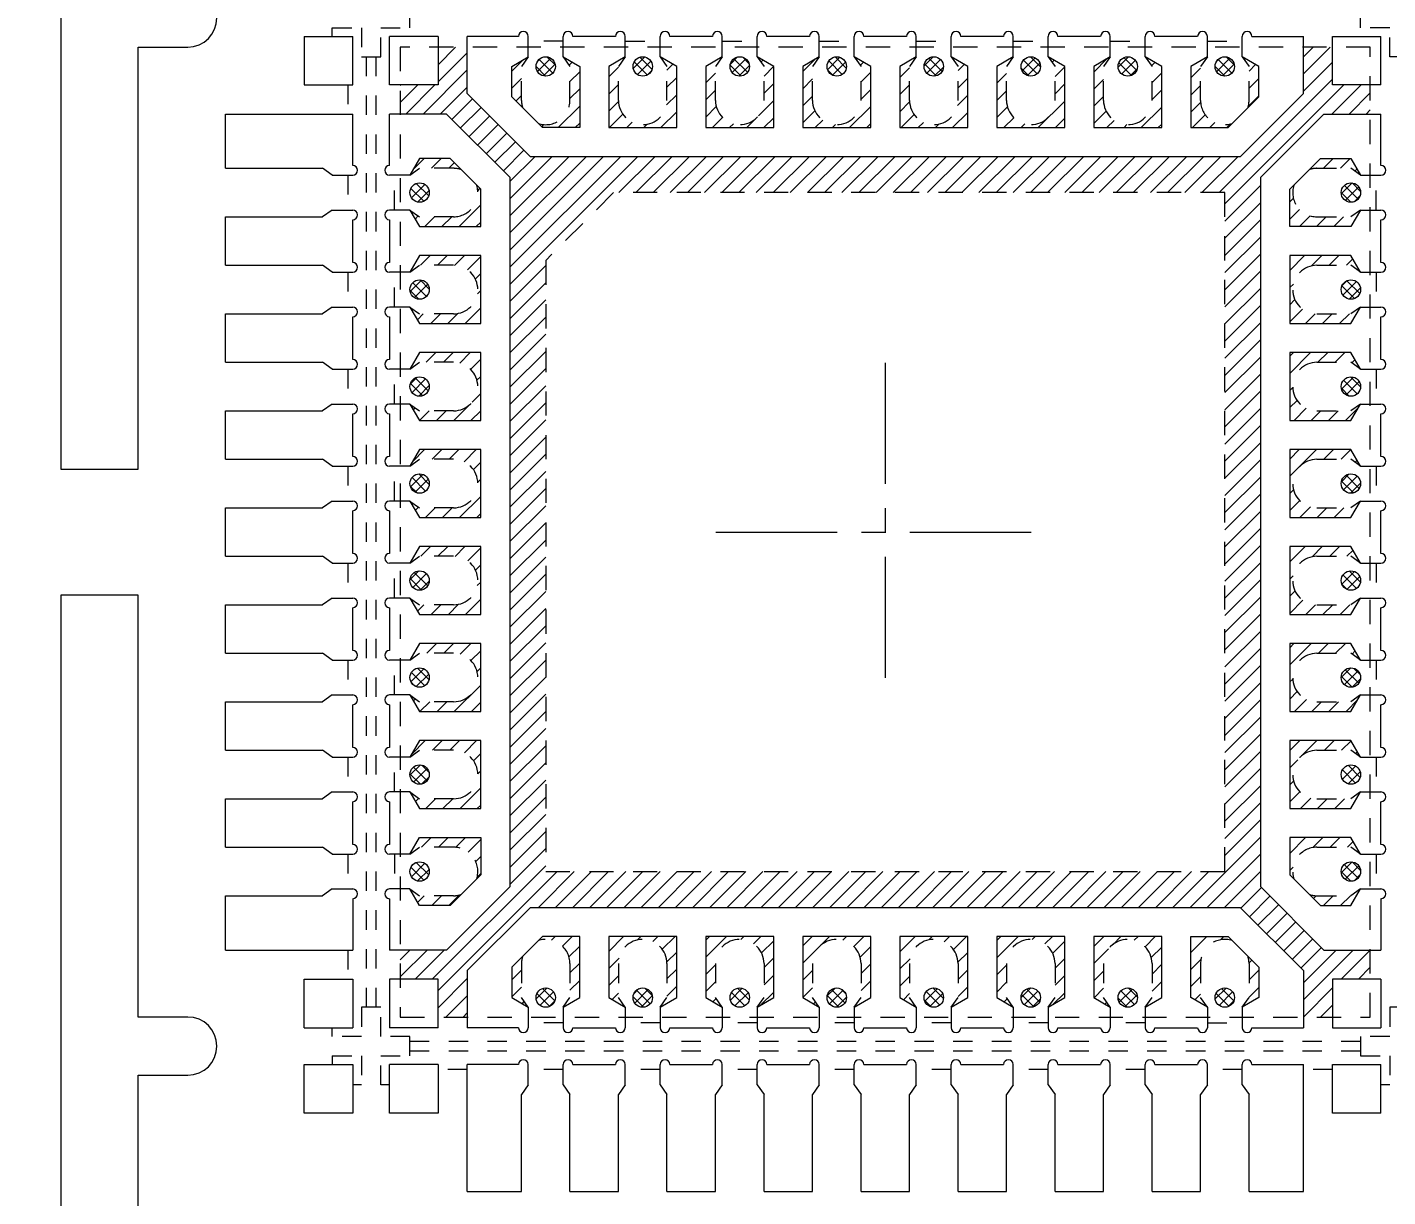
# Model space of a CAD drawing. Extents: x -197 to -81, y -157 to -2.
# Drawn here: x -167.49 to -160.48, y -85.15 to -79.12 of the extents above; entities that cross this region are included whole.
import ezdxf

# ---------------------------------------------------------------- set-up
doc = ezdxf.new("R2010")
doc.units = 0
doc.header["$LTSCALE"] = 5
doc.header["$MEASUREMENT"] = 0
doc.header["$PDMODE"] = 3
for name, pattern in [('0', [0]), ('CENTER', [2, 1.25, -0.25, 0.25, -0.25]), ('HIDDEN', [0.375, 0.25, -0.125])]:
    doc.linetypes.add(name, pattern=pattern)
doc.layers.get('Defpoints').update_dxf_attribs({"linetype": 'CONTINUOUS'})
for name, color, linetype in [('1', 7, 'CONTINUOUS'), ('1D', 4, 'CONTINUOUS'), ('PKG', 2, 'CONTINUOUS'), ('标注', 4, '0')]:
    doc.layers.add(name, color=color, linetype=linetype)
doc.layers.add('center', color=1, linetype='CONTINUOUS', lineweight=18)
doc.layers.add('ETCH', color=4, linetype='CONTINUOUS', lineweight=15)
doc.styles.add('SIMPLEX', font='SIMPLEX')
doc.styles.add('宋体', font='SimSun.ttf')
doc.dimstyles.get("Standard").update_dxf_attribs({"dimscale": 0.12, "dimtxt": 1, "dimasz": 1, "dimexe": 0.3, "dimexo": 0.3, "dimgap": 0.3, "dimtad": 0, "dimdec": 3, "dimzin": 0, "dimdsep": 46, "dimtxsty": 'SIMPLEX', "dimcen": 0.5, "dimclrd": 256, "dimclre": 256, "dimclrt": 256, "dimadec": 0, "dimazin": 0, "dimtfac": 1, "dimtdec": 3, "dimtofl": 0, "dimtmove": 0, "dimatfit": 0, "dimfxl": 1, "dimtolj": 1, "dimtzin": 0, "dimlwd": -1, "dimlwe": -1, "dimarcsym": 0})

# ---------------------------------------------------------------- blocks, each defined once
blk = doc.blocks.new('*D0')
at = {"layer": 'Defpoints', "color": 0, "transparency": 16777216}
for p in [(-6756.0689, -1068.0755), (-6790.8189, -1140.5635), (-6789.361, -1150.0768)]:
    blk.add_point(p, dxfattribs=at)
at = {"layer": '标注', "linetype": 'Continuous', "lineweight": 5, "transparency": 16777216}
for p, q in [((-6790.8189, -1140.5995), (-6790.8189, -1149.5968)), ((-6790.8189, -1149.5968), (-6789.361, -1149.8368)), ((-6789.361, -1149.8368), (-6789.361, -1150.0768))]:
    blk.add_line(p, q, dxfattribs=at)
at = {"layer": '标注', "lineweight": 5, "transparency": 16777216, "insert": (-6789.361, -1152.0972), "char_height": 0.96, "attachment_point": 5, "rotation": 90, "style": '宋体'}
blk.add_mtext('\\A1;34.750', dxfattribs=at)
blk = doc.blocks.new('*U5')
at = {"layer": '1', "lineweight": 5}
for p, q in [((-0.09, -0.1175), (-0.09, -0.2225)), ((0.09, -0.1175), (0.09, -0.2225))]:
    blk.add_line(p, q, dxfattribs=at)
for points in [[(0.175, -0.0675), (0.175, 0.2475), (-0.175, 0.2475), (-0.175, -0.0675)], [(-0.175, -0.0675), (-0.09, -0.1175)], [(0.09, -0.1175), (0.175, -0.0675)]]:
    blk.add_lwpolyline(points, dxfattribs=at)
blk.add_circle((0, -0.0675), 0.05, dxfattribs=at)
for centre in [(-0.115, -0.2225), (0.115, -0.2225)]:
    blk.add_arc(centre, 0.025, 180, 0, dxfattribs=at)
at = {"layer": '1D', "linetype": 'HIDDEN', "lineweight": 5, "ltscale": 0.02}
for p, q in [((-0.125, 0.1075), (-0.125, -0.0675)), ((0.125, 0.1075), (0.125, -0.0675)), ((-0.09, -0.1175), (-0.125, -0.0675)), ((0.09, -0.1175), (0.125, -0.0675)), ((0.09, -0.1975), (-0.09, -0.1975))]:
    blk.add_line(p, q, dxfattribs=at)
blk.add_arc((0, 0.1075), 0.125, 0, 180, dxfattribs=at)
blk = doc.blocks.new('*U4')
at = {"layer": 'ETCH', "color": 0, "linetype": 'ByBlock', "lineweight": -2}
for p in [(0, 0), (0.5, 0), (1, 0), (1.5, 0), (2, 0), (2.5, 0)]:
    blk.add_blockref('*U5', p, dxfattribs=at)
blk = doc.blocks.new('*U7')
at = {"layer": '1', "lineweight": 5}
blk.add_line((-0.11, 0), (0.11, 0), dxfattribs=at)
blk = doc.blocks.new('*U6')
at = {"layer": 'ETCH', "color": 0, "linetype": 'ByBlock', "lineweight": -2}
for p in [(0, 0), (0.5, 0), (1, 0), (1.5, 0), (2, 0), (2.5, 0), (3, 0)]:
    blk.add_blockref('*U7', p, dxfattribs=at)
blk = doc.blocks.new('*U9')
at = {"layer": '1', "lineweight": 5}
for p, q in [((-0.09, -0.1175), (-0.09, -0.2225)), ((0.09, -0.1175), (0.09, -0.2225))]:
    blk.add_line(p, q, dxfattribs=at)
for points in [[(0.175, -0.0675), (0.175, 0.2475), (-0.175, 0.2475), (-0.175, -0.0675)], [(-0.175, -0.0675), (-0.09, -0.1175)], [(0.09, -0.1175), (0.175, -0.0675)]]:
    blk.add_lwpolyline(points, dxfattribs=at)
blk.add_circle((0, -0.0675), 0.05, dxfattribs=at)
for centre in [(-0.115, -0.2225), (0.115, -0.2225)]:
    blk.add_arc(centre, 0.025, 180, 0, dxfattribs=at)
at = {"layer": '1D', "linetype": 'HIDDEN', "lineweight": 5, "ltscale": 0.02}
for p, q in [((-0.125, 0.1075), (-0.125, -0.0675)), ((0.125, 0.1075), (0.125, -0.0675)), ((-0.09, -0.1175), (-0.125, -0.0675)), ((0.09, -0.1175), (0.125, -0.0675)), ((0.09, -0.1975), (-0.09, -0.1975))]:
    blk.add_line(p, q, dxfattribs=at)
blk.add_arc((0, 0.1075), 0.125, 0, 180, dxfattribs=at)
blk = doc.blocks.new('*U8')
at = {"layer": 'ETCH', "color": 0, "linetype": 'ByBlock', "lineweight": -2}
for p in [(0, 0), (0.5, 0), (1, 0), (1.5, 0), (2, 0), (2.5, 0)]:
    blk.add_blockref('*U9', p, dxfattribs=at)
blk = doc.blocks.new('*U11')
at = {"layer": '1', "lineweight": 5}
blk.add_line((-0.11, 0), (0.11, 0), dxfattribs=at)
blk = doc.blocks.new('*U10')
at = {"layer": 'ETCH', "color": 0, "linetype": 'ByBlock', "lineweight": -2}
for p in [(0, 0), (0.5, 0), (1, 0), (1.5, 0), (2, 0), (2.5, 0), (3, 0)]:
    blk.add_blockref('*U11', p, dxfattribs=at)
blk = doc.blocks.new('*U15')
at = {"layer": '1', "lineweight": 5}
for p, q in [((-0.09, -0.1175), (-0.09, -0.2225)), ((0.09, -0.1175), (0.09, -0.2225))]:
    blk.add_line(p, q, dxfattribs=at)
for points in [[(0.175, -0.0675), (0.175, 0.2475), (-0.175, 0.2475), (-0.175, -0.0675)], [(-0.175, -0.0675), (-0.09, -0.1175)], [(0.09, -0.1175), (0.175, -0.0675)]]:
    blk.add_lwpolyline(points, dxfattribs=at)
blk.add_circle((0, -0.0675), 0.05, dxfattribs=at)
for centre in [(-0.115, -0.2225), (0.115, -0.2225)]:
    blk.add_arc(centre, 0.025, 180, 0, dxfattribs=at)
at = {"layer": '1D', "linetype": 'HIDDEN', "lineweight": 5, "ltscale": 0.02}
for p, q in [((-0.125, 0.1075), (-0.125, -0.0675)), ((0.125, 0.1075), (0.125, -0.0675)), ((-0.09, -0.1175), (-0.125, -0.0675)), ((0.09, -0.1175), (0.125, -0.0675)), ((0.09, -0.1975), (-0.09, -0.1975))]:
    blk.add_line(p, q, dxfattribs=at)
blk.add_arc((0, 0.1075), 0.125, 0, 180, dxfattribs=at)
blk = doc.blocks.new('*U14')
at = {"layer": 'ETCH', "color": 0, "linetype": 'ByBlock', "lineweight": -2}
for p in [(0, 0), (0.5, 0), (1, 0), (1.5, 0), (2, 0), (2.5, 0)]:
    blk.add_blockref('*U15', p, dxfattribs=at)
blk = doc.blocks.new('*U3')
at = {"layer": '1', "lineweight": 5}
blk.add_line((-0.11, 0), (0.11, 0), dxfattribs=at)
blk = doc.blocks.new('*U2')
at = {"layer": 'ETCH', "color": 0, "linetype": 'ByBlock', "lineweight": -2}
for p in [(0, 0), (0.5, 0), (1, 0), (1.5, 0), (2, 0), (2.5, 0), (3, 0)]:
    blk.add_blockref('*U3', p, dxfattribs=at)
blk = doc.blocks.new('*U13')
at = {"layer": '1', "lineweight": 5}
for p, q in [((-0.09, -0.1175), (-0.09, -0.2225)), ((0.09, -0.1175), (0.09, -0.2225))]:
    blk.add_line(p, q, dxfattribs=at)
for points in [[(0.175, -0.0675), (0.175, 0.2475), (-0.175, 0.2475), (-0.175, -0.0675)], [(-0.175, -0.0675), (-0.09, -0.1175)], [(0.09, -0.1175), (0.175, -0.0675)]]:
    blk.add_lwpolyline(points, dxfattribs=at)
blk.add_circle((0, -0.0675), 0.05, dxfattribs=at)
for centre in [(-0.115, -0.2225), (0.115, -0.2225)]:
    blk.add_arc(centre, 0.025, 180, 0, dxfattribs=at)
at = {"layer": '1D', "linetype": 'HIDDEN', "lineweight": 5, "ltscale": 0.02}
for p, q in [((-0.125, 0.1075), (-0.125, -0.0675)), ((0.125, 0.1075), (0.125, -0.0675)), ((-0.09, -0.1175), (-0.125, -0.0675)), ((0.09, -0.1175), (0.125, -0.0675)), ((0.09, -0.1975), (-0.09, -0.1975))]:
    blk.add_line(p, q, dxfattribs=at)
blk.add_arc((0, 0.1075), 0.125, 0, 180, dxfattribs=at)
blk = doc.blocks.new('*U12')
at = {"layer": 'ETCH', "color": 0, "linetype": 'ByBlock', "lineweight": -2}
for p in [(0, 0), (0.5, 0), (1, 0), (1.5, 0), (2, 0), (2.5, 0)]:
    blk.add_blockref('*U13', p, dxfattribs=at)
blk = doc.blocks.new('*U17')
at = {"layer": '1', "lineweight": 5}
blk.add_line((-0.11, 0), (0.11, 0), dxfattribs=at)
blk = doc.blocks.new('*U16')
at = {"layer": 'ETCH', "color": 0, "linetype": 'ByBlock', "lineweight": -2}
for p in [(0, 0), (0.5, 0), (1, 0), (1.5, 0), (2, 0), (2.5, 0), (3, 0)]:
    blk.add_blockref('*U17', p, dxfattribs=at)
blk = doc.blocks.new('*U1')
at = {"layer": 'ETCH'}
h = blk.add_hatch(dxfattribs=at)
h.set_pattern_fill('ANSI31', color=256, scale=0.5)
h.set_pattern_definition([(45, (163.06536, 81.718724), (-0.044194174, 0.044194174), [])])
h.paths.add_polyline_path([(-2.5, 2.305), (-2.305, 2.305), (-2.305, 2.5), (-2.155, 2.5), (-2.155, 2.2611), (-1.8289, 1.935), (1.8289, 1.935), (2.155, 2.2611), (2.155, 2.5), (2.305, 2.5), (2.305, 2.305), (2.5, 2.305), (2.5, 2.155), (2.2611, 2.155), (1.935, 1.8289), (1.935, -1.8289), (2.2611, -2.155), (2.5, -2.155), (2.5, -2.305), (2.305, -2.305), (2.305, -2.5), (2.155, -2.5), (2.155, -2.2611), (1.8289, -1.935), (-1.8289, -1.935), (-2.155, -2.2611), (-2.155, -2.5), (-2.305, -2.5), (-2.305, -2.305), (-2.5, -2.305), (-2.5, -2.155), (-2.2611, -2.155), (-1.935, -1.8289), (-1.935, 1.8289), (-2.2611, 2.155), (-2.5, 2.155)])
h.paths.add_polyline_path([(-1.75, 1.4), (-1.75, -1.75), (1.75, -1.75), (1.75, 1.75), (-1.4, 1.75)], flags=16)
at = {"layer": 'ETCH', "lineweight": 5}
h = blk.add_hatch(dxfattribs=at)
h.set_pattern_fill('ANSI37', color=6, scale=0.3, style=0)
h.set_pattern_definition([(45, (6732.2534, 944.254025), (-0.0265165043, 0.0265165043), []), (135, (6732.2534, 944.254025), (-0.0265165043, -0.0265165043), [])])
h.paths.add_polyline_path([(1.8, 2.4, 1), (1.7, 2.4, 1)])
h.paths.add_polyline_path([(0.8, 2.4, 1), (0.7, 2.4, 1)])
h.paths.add_polyline_path([(-0.2, 2.4, 1), (-0.3, 2.4, 1)])
h.paths.add_polyline_path([(-1.2, 2.4, 1), (-1.3, 2.4, 1)])
h.paths.add_polyline_path([(-2.35, 1.75, 1), (-2.45, 1.75, 1)])
h.paths.add_polyline_path([(-2.35, 1.25, 1), (-2.45, 1.25, 1)])
h.paths.add_polyline_path([(-2.35, 0.25, 1), (-2.45, 0.25, 1)])
h.paths.add_polyline_path([(-2.35, -0.25, 1), (-2.45, -0.25, 1)])
h.paths.add_polyline_path([(-1.2, -2.4, 1), (-1.3, -2.4, 1)])
h.paths.add_polyline_path([(0.3, 2.4, 1), (0.2, 2.4, 1)])
h.paths.add_polyline_path([(-0.2, -2.4, 1), (-0.3, -2.4, 1)])
h.paths.add_polyline_path([(-0.7, 2.4, 1), (-0.8, 2.4, 1)])
h.paths.add_polyline_path([(2.45, -1.25, 1), (2.35, -1.25, 1)])
h.paths.add_polyline_path([(1.3, 2.4, 1), (1.2, 2.4, 1)])
h.paths.add_polyline_path([(-1.7, 2.4, 1), (-1.8, 2.4, 1)])
h.paths.add_polyline_path([(0.8, -2.4, 1), (0.7, -2.4, 1)])
h.paths.add_polyline_path([(1.8, -2.4, 1), (1.7, -2.4, 1)])
h.paths.add_polyline_path([(-2.35, -0.75, 1), (-2.45, -0.75, 1)])
h.paths.add_polyline_path([(-2.35, -1.75, 1), (-2.45, -1.75, 1)])
h.paths.add_polyline_path([(-2.35, 0.75, 1), (-2.45, 0.75, 1)])
h.paths.add_polyline_path([(-2.35, -1.25, 1), (-2.45, -1.25, 1)])
h.paths.add_polyline_path([(0.3, -2.4, 1), (0.2, -2.4, 1)])
h.paths.add_polyline_path([(1.3, -2.4, 1), (1.2, -2.4, 1)])
h.paths.add_polyline_path([(-1.7, -2.4, 1), (-1.8, -2.4, 1)])
h.paths.add_polyline_path([(-0.7, -2.4, 1), (-0.8, -2.4, 1)])
h.paths.add_polyline_path([(2.45, 0.75, 1), (2.35, 0.75, 1)])
h.paths.add_polyline_path([(2.45, -1.75, 1), (2.35, -1.75, 1)])
h.paths.add_polyline_path([(2.45, -0.75, 1), (2.35, -0.75, 1)])
h.paths.add_polyline_path([(2.45, 0.25, 1), (2.35, 0.25, 1)])
h.paths.add_polyline_path([(2.45, -0.25, 1), (2.35, -0.25, 1)])
h.paths.add_polyline_path([(2.45, 1.25, 1), (2.35, 1.25, 1)])
h.paths.add_polyline_path([(2.45, 1.75, 1), (2.35, 1.75, 1)])
at = {"layer": 'ETCH'}
h = blk.add_hatch(dxfattribs=at)
h.set_pattern_fill('ANSI31', color=256, scale=0.5, angle=180)
h.paths.add_polyline_path([(1.425, 2.085), (1.425, 2.4), (1.34, 2.45), (1.375, 2.4), (1.375, 2.225, -1), (1.125, 2.225), (1.125, 2.4), (1.16, 2.45), (1.075, 2.4), (1.075, 2.085)])
h.paths.add_polyline_path([(-1.075, 2.085), (-1.075, 2.4), (-1.16, 2.45), (-1.125, 2.4), (-1.125, 2.225, -1), (-1.375, 2.225), (-1.375, 2.4), (-1.34, 2.45), (-1.425, 2.4), (-1.425, 2.085)])
h.paths.add_polyline_path([(0.925, 2.085), (0.925, 2.4), (0.84, 2.45), (0.875, 2.4), (0.875, 2.225, -1), (0.625, 2.225), (0.625, 2.4), (0.66, 2.45), (0.575, 2.4), (0.575, 2.085)])
h.paths.add_polyline_path([(0.425, 2.085), (0.425, 2.4), (0.34, 2.45), (0.375, 2.4), (0.375, 2.225, -1), (0.125, 2.225), (0.125, 2.4), (0.16, 2.45), (0.075, 2.4), (0.075, 2.085)])
h.paths.add_polyline_path([(-0.575, 2.085), (-0.575, 2.4), (-0.66, 2.45), (-0.625, 2.4), (-0.625, 2.225, -1), (-0.875, 2.225), (-0.875, 2.4), (-0.84, 2.45), (-0.925, 2.4), (-0.925, 2.085)])
h.paths.add_polyline_path([(-0.075, 2.085), (-0.075, 2.4), (-0.16, 2.45), (-0.125, 2.4), (-0.125, 2.225, -1), (-0.375, 2.225), (-0.375, 2.4), (-0.34, 2.45), (-0.425, 2.4), (-0.425, 2.085)])
h.paths.add_polyline_path([(1.625, 2.225), (1.625, 2.4), (1.66, 2.45), (1.575, 2.4), (1.575, 2.085), (1.7668, 2.085), (1.7876, 2.1058, -0.506777)])
h.paths.add_polyline_path([(-1.575, 2.4), (-1.66, 2.45), (-1.625, 2.4), (-1.625, 2.225, -0.506777), (-1.7876, 2.1058), (-1.7668, 2.085), (-1.575, 2.085)])
h.paths.add_polyline_path([(1.925, 2.2432), (1.925, 2.4), (1.84, 2.45), (1.875, 2.4), (1.875, 2.225, -0.076504), (1.8692, 2.1874)])
h.paths.add_polyline_path([(-1.875, 2.225), (-1.875, 2.4), (-1.84, 2.45), (-1.925, 2.4), (-1.925, 2.2432), (-1.8692, 2.1874, -0.076504)])
h = blk.add_hatch(dxfattribs=at)
h.set_pattern_fill('ANSI31', color=256, scale=0.5)
h.paths.add_polyline_path([(-2.085, 1.425), (-2.4, 1.425), (-2.45, 1.34), (-2.4, 1.375), (-2.225, 1.375, -1), (-2.225, 1.125), (-2.4, 1.125), (-2.45, 1.16), (-2.4, 1.075), (-2.085, 1.075)])
h.paths.add_polyline_path([(-2.085, -1.075), (-2.4, -1.075), (-2.45, -1.16), (-2.4, -1.125), (-2.225, -1.125, -1), (-2.225, -1.375), (-2.4, -1.375), (-2.45, -1.34), (-2.4, -1.425), (-2.085, -1.425)])
h.paths.add_polyline_path([(-2.085, 0.925), (-2.4, 0.925), (-2.45, 0.84), (-2.4, 0.875), (-2.225, 0.875, -1), (-2.225, 0.625), (-2.4, 0.625), (-2.45, 0.66), (-2.4, 0.575), (-2.085, 0.575)])
h.paths.add_polyline_path([(-2.085, 0.425), (-2.4, 0.425), (-2.45, 0.34), (-2.4, 0.375), (-2.225, 0.375, -1), (-2.225, 0.125), (-2.4, 0.125), (-2.45, 0.16), (-2.4, 0.075), (-2.085, 0.075)])
h.paths.add_polyline_path([(-2.085, -0.575), (-2.4, -0.575), (-2.45, -0.66), (-2.4, -0.625), (-2.225, -0.625, -1), (-2.225, -0.875), (-2.4, -0.875), (-2.45, -0.84), (-2.4, -0.925), (-2.085, -0.925)])
h.paths.add_polyline_path([(-2.085, -0.075), (-2.4, -0.075), (-2.45, -0.16), (-2.4, -0.125), (-2.225, -0.125, -1), (-2.225, -0.375), (-2.4, -0.375), (-2.45, -0.34), (-2.4, -0.425), (-2.085, -0.425)])
h.paths.add_polyline_path([(-2.225, 1.625), (-2.4, 1.625), (-2.45, 1.66), (-2.4, 1.575), (-2.085, 1.575), (-2.085, 1.7668), (-2.1058, 1.7876, -0.506777)])
h.paths.add_polyline_path([(-2.4, -1.575), (-2.45, -1.66), (-2.4, -1.625), (-2.225, -1.625, -0.506777), (-2.1058, -1.7876), (-2.085, -1.7668), (-2.085, -1.575)])
h.paths.add_polyline_path([(-2.2432, 1.925), (-2.4, 1.925), (-2.45, 1.84), (-2.4, 1.875), (-2.225, 1.875, -0.076504), (-2.1874, 1.8692)])
h.paths.add_polyline_path([(-2.225, -1.875), (-2.4, -1.875), (-2.45, -1.84), (-2.4, -1.925), (-2.2432, -1.925), (-2.1874, -1.8692, -0.076504)])
h = blk.add_hatch(dxfattribs=at)
h.set_pattern_fill('ANSI31', color=256, scale=0.5)
h.paths.add_polyline_path([(2.085, -1.425), (2.4, -1.425), (2.45, -1.34), (2.4, -1.375), (2.225, -1.375, -1), (2.225, -1.125), (2.4, -1.125), (2.45, -1.16), (2.4, -1.075), (2.085, -1.075)])
h.paths.add_polyline_path([(2.085, 1.075), (2.4, 1.075), (2.45, 1.16), (2.4, 1.125), (2.225, 1.125, -1), (2.225, 1.375), (2.4, 1.375), (2.45, 1.34), (2.4, 1.425), (2.085, 1.425)])
h.paths.add_polyline_path([(2.085, -0.925), (2.4, -0.925), (2.45, -0.84), (2.4, -0.875), (2.225, -0.875, -1), (2.225, -0.625), (2.4, -0.625), (2.45, -0.66), (2.4, -0.575), (2.085, -0.575)])
h.paths.add_polyline_path([(2.085, -0.425), (2.4, -0.425), (2.45, -0.34), (2.4, -0.375), (2.225, -0.375, -1), (2.225, -0.125), (2.4, -0.125), (2.45, -0.16), (2.4, -0.075), (2.085, -0.075)])
h.paths.add_polyline_path([(2.085, 0.575), (2.4, 0.575), (2.45, 0.66), (2.4, 0.625), (2.225, 0.625, -1), (2.225, 0.875), (2.4, 0.875), (2.45, 0.84), (2.4, 0.925), (2.085, 0.925)])
h.paths.add_polyline_path([(2.085, 0.075), (2.4, 0.075), (2.45, 0.16), (2.4, 0.125), (2.225, 0.125, -1), (2.225, 0.375), (2.4, 0.375), (2.45, 0.34), (2.4, 0.425), (2.085, 0.425)])
h.paths.add_polyline_path([(2.225, -1.625), (2.4, -1.625), (2.45, -1.66), (2.4, -1.575), (2.085, -1.575), (2.085, -1.7668), (2.1058, -1.7876, -0.506777)])
h.paths.add_polyline_path([(2.4, 1.575), (2.45, 1.66), (2.4, 1.625), (2.225, 1.625, -0.506777), (2.1058, 1.7876), (2.085, 1.7668), (2.085, 1.575)])
h.paths.add_polyline_path([(2.2432, -1.925), (2.4, -1.925), (2.45, -1.84), (2.4, -1.875), (2.225, -1.875, -0.076504), (2.1874, -1.8692)])
h.paths.add_polyline_path([(2.225, 1.875), (2.4, 1.875), (2.45, 1.84), (2.4, 1.925), (2.2432, 1.925), (2.1874, 1.8692, -0.076504)])
h = blk.add_hatch(dxfattribs=at)
h.set_pattern_fill('ANSI31', color=256, scale=0.5)
h.paths.add_polyline_path([(-1.425, -2.085), (-1.425, -2.4), (-1.34, -2.45), (-1.375, -2.4), (-1.375, -2.225, -1), (-1.125, -2.225), (-1.125, -2.4), (-1.16, -2.45), (-1.075, -2.4), (-1.075, -2.085)])
h.paths.add_polyline_path([(1.075, -2.085), (1.075, -2.4), (1.16, -2.45), (1.125, -2.4), (1.125, -2.225, -1), (1.375, -2.225), (1.375, -2.4), (1.34, -2.45), (1.425, -2.4), (1.425, -2.085)])
h.paths.add_polyline_path([(-0.925, -2.085), (-0.925, -2.4), (-0.84, -2.45), (-0.875, -2.4), (-0.875, -2.225, -1), (-0.625, -2.225), (-0.625, -2.4), (-0.66, -2.45), (-0.575, -2.4), (-0.575, -2.085)])
h.paths.add_polyline_path([(-0.425, -2.085), (-0.425, -2.4), (-0.34, -2.45), (-0.375, -2.4), (-0.375, -2.225, -1), (-0.125, -2.225), (-0.125, -2.4), (-0.16, -2.45), (-0.075, -2.4), (-0.075, -2.085)])
h.paths.add_polyline_path([(0.575, -2.085), (0.575, -2.4), (0.66, -2.45), (0.625, -2.4), (0.625, -2.225, -1), (0.875, -2.225), (0.875, -2.4), (0.84, -2.45), (0.925, -2.4), (0.925, -2.085)])
h.paths.add_polyline_path([(0.075, -2.085), (0.075, -2.4), (0.16, -2.45), (0.125, -2.4), (0.125, -2.225, -1), (0.375, -2.225), (0.375, -2.4), (0.34, -2.45), (0.425, -2.4), (0.425, -2.085)])
h.paths.add_polyline_path([(-1.625, -2.225), (-1.625, -2.4), (-1.66, -2.45), (-1.575, -2.4), (-1.575, -2.085), (-1.7668, -2.085), (-1.7876, -2.1058, -0.506777)])
h.paths.add_polyline_path([(1.575, -2.4), (1.66, -2.45), (1.625, -2.4), (1.625, -2.225, -0.506777), (1.7876, -2.1058), (1.7668, -2.085), (1.575, -2.085)])
h.paths.add_polyline_path([(-1.925, -2.2432), (-1.925, -2.4), (-1.84, -2.45), (-1.875, -2.4), (-1.875, -2.225, -0.076504), (-1.8692, -2.1874)])
h.paths.add_polyline_path([(1.875, -2.225), (1.875, -2.4), (1.84, -2.45), (1.925, -2.4), (1.925, -2.2432), (1.8692, -2.1874, -0.076504)])
at = {"layer": '1', "lineweight": 5}
for p, q in [((-2.555, 2.305, -0.0291), (-2.555, 2.555, -0.0291)), ((-2.305, 2.555, -0.0291), (-2.555, 2.555, -0.0291)), ((-2.155, 2.2611, -0.0291), (-2.155, 2.555, -0.0291)), ((-1.89, 2.555, -0.0291), (-2.155, 2.555, -0.0291)), ((-1.84, 2.45, -0.0291), (-1.84, 2.555, -0.0291)), ((-1.66, 2.45, -0.0291), (-1.66, 2.555, -0.0291)), ((1.66, 2.45, -0.0291), (1.66, 2.555, -0.0291)), ((1.84, 2.45, -0.0291), (1.84, 2.555, -0.0291)), ((1.89, 2.555, -0.0291), (2.155, 2.555, -0.0291)), ((2.155, 2.2611, -0.0291), (2.155, 2.555, -0.0291)), ((2.305, 2.555, -0.0291), (2.555, 2.555, -0.0291)), ((2.555, 2.305, -0.0291), (2.555, 2.555, -0.0291)), ((-2.155, 2.2611, -0.0291), (-1.8289, 1.935, -0.0291)), ((1.8289, 1.935, -0.0291), (2.155, 2.2611, -0.0291)), ((-2.2611, 2.155, -0.0291), (-2.555, 2.155, -0.0291)), ((-2.555, 1.89, -0.0291), (-2.555, 2.155, -0.0291)), ((-1.935, 1.8289, -0.0291), (-2.2611, 2.155, -0.0291)), ((1.935, 1.8289, -0.0291), (2.2611, 2.155, -0.0291)), ((2.2611, 2.155, -0.0291), (2.555, 2.155, -0.0291)), ((2.555, 1.89, -0.0291), (2.555, 2.155, -0.0291)), ((-2.45, 1.84, -0.0291), (-2.555, 1.84, -0.0291)), ((2.45, 1.84, -0.0291), (2.555, 1.84, -0.0291)), ((-2.45, 1.66, -0.0291), (-2.555, 1.66, -0.0291)), ((2.45, 1.66, -0.0291), (2.555, 1.66, -0.0291)), ((-2.45, -1.66, -0.0291), (-2.555, -1.66, -0.0291)), ((2.45, -1.66, -0.0291), (2.555, -1.66, -0.0291)), ((-2.45, -1.84, -0.0291), (-2.555, -1.84, -0.0291)), ((-2.555, -1.89, -0.0291), (-2.555, -2.155, -0.0291)), ((-2.2611, -2.155, -0.0291), (-1.935, -1.8289, -0.0291)), ((2.2611, -2.155, -0.0291), (1.935, -1.8289, -0.0291)), ((2.45, -1.84, -0.0291), (2.555, -1.84, -0.0291)), ((2.555, -1.89, -0.0291), (2.555, -2.155, -0.0291)), ((-2.155, -2.2611, -0.0291), (-1.8289, -1.935, -0.0291)), ((1.8289, -1.935, -0.0291), (2.155, -2.2611, -0.0291)), ((-2.2611, -2.155, -0.0291), (-2.555, -2.155, -0.0291)), ((2.2611, -2.155, -0.0291), (2.555, -2.155, -0.0291)), ((-2.555, -2.305, -0.0291), (-2.555, -2.555, -0.0291)), ((-2.155, -2.2611, -0.0291), (-2.155, -2.555, -0.0291)), ((2.155, -2.2611, -0.0291), (2.155, -2.555, -0.0291)), ((2.555, -2.305, -0.0291), (2.555, -2.555, -0.0291)), ((-1.84, -2.45, -0.0291), (-1.84, -2.555, -0.0291)), ((-1.66, -2.45, -0.0291), (-1.66, -2.555, -0.0291)), ((1.66, -2.45, -0.0291), (1.66, -2.555, -0.0291)), ((1.84, -2.45, -0.0291), (1.84, -2.555, -0.0291)), ((-2.305, -2.555, -0.0291), (-2.555, -2.555, -0.0291)), ((-1.89, -2.555, -0.0291), (-2.155, -2.555, -0.0291)), ((1.89, -2.555, -0.0291), (2.155, -2.555, -0.0291)), ((2.305, -2.555, -0.0291), (2.555, -2.555, -0.0291))]:
    blk.add_line(p, q, dxfattribs=at)
at = {"layer": '1', "color": 7, "lineweight": 5}
for p, q in [((1.8289, 1.935, -0.0291), (-1.8289, 1.935, -0.0291)), ((-1.935, 1.8289, -0.0291), (-1.935, -1.8289, -0.0291)), ((1.935, -1.8289, -0.0291), (1.935, 1.8289, -0.0291)), ((-1.8289, -1.935, -0.0291), (1.8289, -1.935, -0.0291))]:
    blk.add_line(p, q, dxfattribs=at)
at = {"layer": '1', "lineweight": 5, "elevation": -0.0291}
for points in [[(-2.305, 2.555), (-2.305, 2.305), (-2.555, 2.305)], [(2.555, 2.305), (2.305, 2.305), (2.305, 2.555)], [(-1.925, 2.4), (-1.84, 2.45)], [(-1.575, 2.4), (-1.575, 2.085), (-1.7668, 2.085), (-1.925, 2.2432)], [(-1.925, 2.2432), (-1.925, 2.4)], [(-1.66, 2.45), (-1.575, 2.4)], [(1.66, 2.45), (1.575, 2.4)], [(1.575, 2.4), (1.575, 2.085), (1.7668, 2.085), (1.925, 2.2432)], [(1.925, 2.4), (1.84, 2.45)], [(1.925, 2.2432), (1.925, 2.4)], [(-2.4, 1.925), (-2.45, 1.84)], [(-2.4, 1.575), (-2.085, 1.575), (-2.085, 1.7668), (-2.2432, 1.925)], [(-2.2432, 1.925), (-2.4, 1.925)], [(2.4, 1.575), (2.085, 1.575), (2.085, 1.7668), (2.2432, 1.925)], [(2.2432, 1.925), (2.4, 1.925)], [(2.4, 1.925), (2.45, 1.84)], [(-2.45, 1.66), (-2.4, 1.575)], [(2.45, 1.66), (2.4, 1.575)], [(-2.45, -1.66), (-2.4, -1.575)], [(-2.4, -1.575), (-2.085, -1.575), (-2.085, -1.7668), (-2.2432, -1.925)], [(2.4, -1.575), (2.085, -1.575), (2.085, -1.7668), (2.2432, -1.925)], [(2.45, -1.66), (2.4, -1.575)], [(-2.4, -1.925), (-2.45, -1.84)], [(2.4, -1.925), (2.45, -1.84)], [(-2.2432, -1.925), (-2.4, -1.925)], [(2.2432, -1.925), (2.4, -1.925)], [(-1.575, -2.4), (-1.575, -2.085), (-1.7668, -2.085), (-1.925, -2.2432)], [(1.575, -2.4), (1.575, -2.085), (1.7668, -2.085), (1.925, -2.2432)], [(-1.925, -2.2432), (-1.925, -2.4)], [(1.925, -2.2432), (1.925, -2.4)], [(-2.305, -2.555), (-2.305, -2.305), (-2.555, -2.305)], [(2.555, -2.305), (2.305, -2.305), (2.305, -2.555)], [(-1.925, -2.4), (-1.84, -2.45)], [(-1.66, -2.45), (-1.575, -2.4)], [(1.66, -2.45), (1.575, -2.4)], [(1.925, -2.4), (1.84, -2.45)]]:
    blk.add_lwpolyline(points, dxfattribs=at)
at = {"layer": '1', "lineweight": 5}
for centre in [(-1.75, 2.4, -0.0291), (1.75, 2.4, -0.0291), (-2.4, 1.75, -0.0291), (2.4, 1.75, -0.0291), (-2.4, -1.75, -0.0291), (2.4, -1.75, -0.0291), (-1.75, -2.4, -0.0291), (1.75, -2.4, -0.0291)]:
    blk.add_circle(centre, 0.05, dxfattribs=at)
for centre, start, end in [((-1.865, 2.555, -0.0291), 360, 180), ((-1.635, 2.555, -0.0291), 360, 180), ((1.635, 2.555, -0.0291), 0, 180), ((1.865, 2.555, -0.0291), 0, 180), ((-2.555, 1.865, -0.0291), 90, 270), ((2.555, 1.865, -0.0291), 270, 90), ((-2.555, 1.635, -0.0291), 90, 270), ((2.555, 1.635, -0.0291), 270, 90), ((-2.555, -1.635, -0.0291), 90, 270), ((2.555, -1.635, -0.0291), 270, 90), ((-2.555, -1.865, -0.0291), 90, 270), ((2.555, -1.865, -0.0291), 270, 90), ((-1.865, -2.555, -0.0291), 180, 0), ((-1.635, -2.555, -0.0291), 180, 0), ((1.635, -2.555, -0.0291), 180, 360), ((1.865, -2.555, -0.0291), 180, 360)]:
    blk.add_arc(centre, 0.025, start, end, dxfattribs=at)
at = {"layer": '1D', "linetype": 'HIDDEN', "lineweight": 5, "ltscale": 0.02}
for p, q in [((-1.66, 2.53, -0.0291), (-1.84, 2.53, -0.0291)), ((1.66, 2.53, -0.0291), (1.84, 2.53, -0.0291)), ((-1.84, 2.45, -0.0291), (-1.875, 2.4, -0.0291)), ((-1.875, 2.225, -0.0291), (-1.875, 2.4, -0.0291)), ((-1.66, 2.45, -0.0291), (-1.625, 2.4, -0.0291)), ((-1.625, 2.225, -0.0291), (-1.625, 2.4, -0.0291)), ((1.66, 2.45, -0.0291), (1.625, 2.4, -0.0291)), ((1.625, 2.225, -0.0291), (1.625, 2.4, -0.0291)), ((1.84, 2.45, -0.0291), (1.875, 2.4, -0.0291)), ((1.875, 2.225, -0.0291), (1.875, 2.4, -0.0291)), ((-2.53, 1.66, -0.0291), (-2.53, 1.84, -0.0291)), ((-2.45, 1.84, -0.0291), (-2.4, 1.875, -0.0291)), ((-2.225, 1.875, -0.0291), (-2.4, 1.875, -0.0291)), ((2.225, 1.875, -0.0291), (2.4, 1.875, -0.0291)), ((2.45, 1.84, -0.0291), (2.4, 1.875, -0.0291)), ((2.53, 1.66, -0.0291), (2.53, 1.84, -0.0291)), ((-2.45, 1.66, -0.0291), (-2.4, 1.625, -0.0291)), ((-2.225, 1.625, -0.0291), (-2.4, 1.625, -0.0291)), ((2.225, 1.625, -0.0291), (2.4, 1.625, -0.0291)), ((2.45, 1.66, -0.0291), (2.4, 1.625, -0.0291)), ((-2.53, -1.66, -0.0291), (-2.53, -1.84, -0.0291)), ((-2.45, -1.66, -0.0291), (-2.4, -1.625, -0.0291)), ((-2.225, -1.625, -0.0291), (-2.4, -1.625, -0.0291)), ((2.225, -1.625, -0.0291), (2.4, -1.625, -0.0291)), ((2.45, -1.66, -0.0291), (2.4, -1.625, -0.0291)), ((2.53, -1.66, -0.0291), (2.53, -1.84, -0.0291)), ((-2.45, -1.84, -0.0291), (-2.4, -1.875, -0.0291)), ((-2.225, -1.875, -0.0291), (-2.4, -1.875, -0.0291)), ((2.225, -1.875, -0.0291), (2.4, -1.875, -0.0291)), ((2.45, -1.84, -0.0291), (2.4, -1.875, -0.0291)), ((-1.875, -2.225, -0.0291), (-1.875, -2.4, -0.0291)), ((-1.625, -2.225, -0.0291), (-1.625, -2.4, -0.0291)), ((1.625, -2.225, -0.0291), (1.625, -2.4, -0.0291)), ((1.875, -2.225, -0.0291), (1.875, -2.4, -0.0291)), ((-1.84, -2.45, -0.0291), (-1.875, -2.4, -0.0291)), ((-1.66, -2.45, -0.0291), (-1.625, -2.4, -0.0291)), ((1.66, -2.45, -0.0291), (1.625, -2.4, -0.0291)), ((1.84, -2.45, -0.0291), (1.875, -2.4, -0.0291)), ((-1.66, -2.53, -0.0291), (-1.84, -2.53, -0.0291)), ((1.66, -2.53, -0.0291), (1.84, -2.53, -0.0291))]:
    blk.add_line(p, q, dxfattribs=at)
at = {"layer": '1D', "linetype": 'HIDDEN', "lineweight": 5, "ltscale": 0.1, "elevation": -0.0291}
blk.add_lwpolyline([(-1.4, 1.75), (-1.75, 1.4), (-1.75, -1.75), (1.75, -1.75), (1.75, 1.75)], close=True, dxfattribs=at)
at = {"layer": '1D', "linetype": 'HIDDEN', "lineweight": 5, "ltscale": 0.02}
for centre, start, end in [((-1.75, 2.225, -0.0291), 180, 197.49937), ((-1.75, 2.225, -0.0291), 252.50063, 360), ((1.75, 2.225, -0.0291), 180, 287.49937), ((1.75, 2.225, -0.0291), 342.50063, 0), ((-2.225, 1.75, -0.0291), 72.50063, 90), ((2.225, 1.75, -0.0291), 90, 107.49937), ((-2.225, 1.75, -0.0291), 270, 17.49937), ((2.225, 1.75, -0.0291), 162.50063, 270), ((-2.225, -1.75, -0.0291), 342.50063, 90), ((2.225, -1.75, -0.0291), 90, 197.49937), ((-2.225, -1.75, -0.0291), 270, 287.49937), ((2.225, -1.75, -0.0291), 252.50063, 270), ((-1.75, -2.225, -0.0291), 0, 107.49937), ((1.75, -2.225, -0.0291), 72.50063, 180), ((-1.75, -2.225, -0.0291), 162.50063, 180), ((1.75, -2.225, -0.0291), 360, 17.49937)]:
    blk.add_arc(centre, 0.125, start, end, dxfattribs=at)
at = {"layer": 'center', "color": 1, "linetype": 'CENTER', "lineweight": 5, "ltscale": 0.1}
for p, q in [((0, 0.8728, -0.0291), (0, -0.8728, -0.0291)), ((-0.8728, 0, -0.0291), (0.8728, 0, -0.0291))]:
    blk.add_line(p, q, dxfattribs=at)
at = {"layer": 'PKG', "linetype": 'HIDDEN', "lineweight": 5, "ltscale": 0.1, "elevation": -0.0291}
blk.add_lwpolyline([(2.5, 2.5), (-2.5, 2.5), (-2.5, -2.5), (2.5, -2.5)], close=True, dxfattribs=at)
at = {"layer": 'ETCH'}
for name, p, rotation in [('*U2', (1.5, 2.555, -0.0291), 180), ('*U14', (1.25, 2.3325, -0.0291), 180), ('*U16', (-2.555, 1.5, -0.0291), 270), ('*U10', (2.555, -1.5, -0.0291), 90), ('*U12', (-2.3325, 1.25, -0.0291), 270), ('*U8', (2.3325, -1.25, -0.0291), 90)]:
    blk.add_blockref(name, p, dxfattribs=dict(at, rotation=rotation))
for name, p in [('*U4', (-1.25, -2.3325, -0.0291)), ('*U6', (-1.5, -2.555, -0.0291))]:
    blk.add_blockref(name, p, dxfattribs=at)
blk = doc.blocks.new('*U18')
at = {"layer": 'ETCH', "color": 0, "linetype": 'ByBlock', "lineweight": -2}
blk.add_blockref('*U1', (0, 0), dxfattribs=at)

msp = doc.modelspace()

# ---------------------------------------------------------------- linework, layer by layer
at = {"layer": '1', "lineweight": 5}
for p, q in [((-166.0604, -79.1637, -0.0291), (-165.8104, -79.1637, -0.0291)), ((-165.8104, -79.4137, -0.0291), (-165.8104, -79.1637, -0.0291)), ((-166.4654, -79.5637, -0.0291), (-165.8104, -79.5637, -0.0291)), ((-165.8104, -79.8287, -0.0291), (-165.8104, -79.5637, -0.0291)), ((-165.9154, -79.8787, -0.0291), (-165.9654, -79.8437, -0.0291)), ((-165.9154, -79.8787, -0.0291), (-165.8104, -79.8787, -0.0291)), ((-165.9154, -80.0587, -0.0291), (-165.9654, -80.0937, -0.0291)), ((-165.9154, -80.0587, -0.0291), (-165.8104, -80.0587, -0.0291)), ((-165.8104, -80.3287, -0.0291), (-165.8104, -80.1087, -0.0291)), ((-165.9154, -80.3787, -0.0291), (-165.9654, -80.3437, -0.0291)), ((-165.9154, -80.3787, -0.0291), (-165.8104, -80.3787, -0.0291)), ((-165.9154, -80.5587, -0.0291), (-165.9654, -80.5937, -0.0291)), ((-165.9154, -80.5587, -0.0291), (-165.8104, -80.5587, -0.0291)), ((-165.8104, -80.8287, -0.0291), (-165.8104, -80.6087, -0.0291)), ((-165.9154, -80.8787, -0.0291), (-165.9654, -80.8437, -0.0291)), ((-165.9154, -80.8787, -0.0291), (-165.8104, -80.8787, -0.0291)), ((-165.9154, -81.0587, -0.0291), (-165.9654, -81.0937, -0.0291)), ((-165.9154, -81.0587, -0.0291), (-165.8104, -81.0587, -0.0291)), ((-165.8104, -81.3287, -0.0291), (-165.8104, -81.1087, -0.0291)), ((-165.9154, -81.3787, -0.0291), (-165.9654, -81.3437, -0.0291)), ((-165.9154, -81.3787, -0.0291), (-165.8104, -81.3787, -0.0291)), ((-165.9154, -81.5587, -0.0291), (-165.9654, -81.5937, -0.0291)), ((-165.9154, -81.5587, -0.0291), (-165.8104, -81.5587, -0.0291)), ((-165.8104, -81.8287, -0.0291), (-165.8104, -81.6087, -0.0291)), ((-165.9154, -81.8787, -0.0291), (-165.9654, -81.8437, -0.0291)), ((-165.9154, -81.8787, -0.0291), (-165.8104, -81.8787, -0.0291)), ((-166.9154, -82.0437, -0.0291), (-167.3154, -82.0437, -0.0291)), ((-167.3154, -82.0437, -0.0291), (-167.3154, -86.0687, -0.0291)), ((-166.9154, -84.2187, -0.0291), (-166.9154, -82.0437, -0.0291)), ((-165.9154, -82.0587, -0.0291), (-165.9654, -82.0937, -0.0291)), ((-165.9154, -82.0587, -0.0291), (-165.8104, -82.0587, -0.0291)), ((-165.8104, -82.3287, -0.0291), (-165.8104, -82.1087, -0.0291)), ((-165.9154, -82.3787, -0.0291), (-165.9654, -82.3437, -0.0291)), ((-165.9154, -82.3787, -0.0291), (-165.8104, -82.3787, -0.0291)), ((-165.9154, -82.5587, -0.0291), (-165.9654, -82.5937, -0.0291)), ((-165.9154, -82.5587, -0.0291), (-165.8104, -82.5587, -0.0291)), ((-165.8104, -82.8287, -0.0291), (-165.8104, -82.6087, -0.0291)), ((-165.9154, -82.8787, -0.0291), (-165.9654, -82.8437, -0.0291)), ((-165.9154, -82.8787, -0.0291), (-165.8104, -82.8787, -0.0291)), ((-165.9154, -83.0587, -0.0291), (-165.9654, -83.0937, -0.0291)), ((-165.9154, -83.0587, -0.0291), (-165.8104, -83.0587, -0.0291)), ((-165.8104, -83.3287, -0.0291), (-165.8104, -83.1087, -0.0291)), ((-165.9154, -83.3787, -0.0291), (-165.9654, -83.3437, -0.0291)), ((-165.9154, -83.3787, -0.0291), (-165.8104, -83.3787, -0.0291)), ((-165.9154, -83.5587, -0.0291), (-165.9654, -83.5937, -0.0291)), ((-165.9154, -83.5587, -0.0291), (-165.8104, -83.5587, -0.0291)), ((-165.8104, -83.6087, -0.0291), (-165.8104, -83.8737, -0.0291)), ((-166.4654, -83.8737, -0.0291), (-165.8104, -83.8737, -0.0291)), ((-165.8104, -84.0237, -0.0291), (-165.8104, -84.2737, -0.0291)), ((-166.6604, -84.2187, -0.0291), (-166.9154, -84.2187, -0.0291)), ((-166.0604, -84.2737, -0.0291), (-165.8104, -84.2737, -0.0291)), ((-165.6204, -84.7137, -0.0291), (-165.6204, -84.4637, -0.0291)), ((-165.3704, -84.4637, -0.0291), (-165.6204, -84.4637, -0.0291)), ((-165.2204, -85.1187, -0.0291), (-165.2204, -84.4637, -0.0291)), ((-164.9554, -84.4637, -0.0291), (-165.2204, -84.4637, -0.0291)), ((-164.9054, -84.5687, -0.0291), (-164.9054, -84.4637, -0.0291)), ((-164.7254, -84.5687, -0.0291), (-164.7254, -84.4637, -0.0291)), ((-164.6754, -84.4637, -0.0291), (-164.4554, -84.4637, -0.0291)), ((-164.4054, -84.5687, -0.0291), (-164.4054, -84.4637, -0.0291)), ((-164.2254, -84.5687, -0.0291), (-164.2254, -84.4637, -0.0291)), ((-164.1754, -84.4637, -0.0291), (-163.9554, -84.4637, -0.0291)), ((-163.9054, -84.5687, -0.0291), (-163.9054, -84.4637, -0.0291)), ((-163.7254, -84.5687, -0.0291), (-163.7254, -84.4637, -0.0291)), ((-163.6754, -84.4637, -0.0291), (-163.4554, -84.4637, -0.0291)), ((-163.4054, -84.5687, -0.0291), (-163.4054, -84.4637, -0.0291)), ((-163.2254, -84.5687, -0.0291), (-163.2254, -84.4637, -0.0291)), ((-163.1754, -84.4637, -0.0291), (-162.9554, -84.4637, -0.0291)), ((-162.9054, -84.5687, -0.0291), (-162.9054, -84.4637, -0.0291)), ((-162.7254, -84.5687, -0.0291), (-162.7254, -84.4637, -0.0291)), ((-162.6754, -84.4637, -0.0291), (-162.4554, -84.4637, -0.0291)), ((-162.4054, -84.5687, -0.0291), (-162.4054, -84.4637, -0.0291)), ((-162.2254, -84.5687, -0.0291), (-162.2254, -84.4637, -0.0291)), ((-162.1754, -84.4637, -0.0291), (-161.9554, -84.4637, -0.0291)), ((-161.9054, -84.5687, -0.0291), (-161.9054, -84.4637, -0.0291)), ((-161.7254, -84.5687, -0.0291), (-161.7254, -84.4637, -0.0291)), ((-161.6754, -84.4637, -0.0291), (-161.4554, -84.4637, -0.0291)), ((-161.4054, -84.5687, -0.0291), (-161.4054, -84.4637, -0.0291)), ((-161.2254, -84.5687, -0.0291), (-161.2254, -84.4637, -0.0291)), ((-161.1754, -84.4637, -0.0291), (-160.9104, -84.4637, -0.0291)), ((-160.9104, -85.1187, -0.0291), (-160.9104, -84.4637, -0.0291)), ((-160.7604, -84.4637, -0.0291), (-160.5104, -84.4637, -0.0291)), ((-160.5104, -84.7137, -0.0291), (-160.5104, -84.4637, -0.0291)), ((-166.9154, -84.5187, -0.0291), (-166.6604, -84.5187, -0.0291)), ((-166.9154, -86.0687, -0.0291), (-166.9154, -84.5187, -0.0291)), ((-164.9054, -84.5687, -0.0291), (-164.9404, -84.6187, -0.0291)), ((-164.7254, -84.5687, -0.0291), (-164.6904, -84.6187, -0.0291)), ((-164.4054, -84.5687, -0.0291), (-164.4404, -84.6187, -0.0291)), ((-164.2254, -84.5687, -0.0291), (-164.1904, -84.6187, -0.0291)), ((-163.9054, -84.5687, -0.0291), (-163.9404, -84.6187, -0.0291)), ((-163.7254, -84.5687, -0.0291), (-163.6904, -84.6187, -0.0291)), ((-163.4054, -84.5687, -0.0291), (-163.4404, -84.6187, -0.0291)), ((-163.2254, -84.5687, -0.0291), (-163.1904, -84.6187, -0.0291)), ((-162.9054, -84.5687, -0.0291), (-162.9404, -84.6187, -0.0291)), ((-162.7254, -84.5687, -0.0291), (-162.6904, -84.6187, -0.0291)), ((-162.4054, -84.5687, -0.0291), (-162.4404, -84.6187, -0.0291)), ((-162.2254, -84.5687, -0.0291), (-162.1904, -84.6187, -0.0291)), ((-161.9054, -84.5687, -0.0291), (-161.9404, -84.6187, -0.0291)), ((-161.7254, -84.5687, -0.0291), (-161.6904, -84.6187, -0.0291)), ((-161.4054, -84.5687, -0.0291), (-161.4404, -84.6187, -0.0291)), ((-161.2254, -84.5687, -0.0291), (-161.1904, -84.6187, -0.0291))]:
    msp.add_line(p, q, dxfattribs=at)
at = {"layer": '1', "color": 7, "lineweight": 5}
for p, q in [((-166.4654, -79.8437, -0.0291), (-166.4654, -79.5637, -0.0291)), ((-166.4654, -79.8437, -0.0291), (-165.9654, -79.8437, -0.0291)), ((-166.4654, -80.3437, -0.0291), (-166.4654, -80.0937, -0.0291)), ((-166.4654, -80.0937, -0.0291), (-165.9654, -80.0937, -0.0291)), ((-166.4654, -80.3437, -0.0291), (-165.9654, -80.3437, -0.0291)), ((-166.4654, -80.8437, -0.0291), (-166.4654, -80.5937, -0.0291)), ((-166.4654, -80.5937, -0.0291), (-165.9654, -80.5937, -0.0291)), ((-166.4654, -80.8437, -0.0291), (-165.9654, -80.8437, -0.0291)), ((-166.4654, -81.3437, -0.0291), (-166.4654, -81.0937, -0.0291)), ((-166.4654, -81.0937, -0.0291), (-165.9654, -81.0937, -0.0291)), ((-166.4654, -81.3437, -0.0291), (-165.9654, -81.3437, -0.0291)), ((-166.4654, -81.8437, -0.0291), (-166.4654, -81.5937, -0.0291)), ((-166.4654, -81.5937, -0.0291), (-165.9654, -81.5937, -0.0291)), ((-166.4654, -81.8437, -0.0291), (-165.9654, -81.8437, -0.0291)), ((-166.4654, -82.3437, -0.0291), (-166.4654, -82.0937, -0.0291)), ((-166.4654, -82.0937, -0.0291), (-165.9654, -82.0937, -0.0291)), ((-166.4654, -82.3437, -0.0291), (-165.9654, -82.3437, -0.0291)), ((-166.4654, -82.8437, -0.0291), (-166.4654, -82.5937, -0.0291)), ((-166.4654, -82.5937, -0.0291), (-165.9654, -82.5937, -0.0291)), ((-166.4654, -82.8437, -0.0291), (-165.9654, -82.8437, -0.0291)), ((-166.4654, -83.3437, -0.0291), (-166.4654, -83.0937, -0.0291)), ((-166.4654, -83.0937, -0.0291), (-165.9654, -83.0937, -0.0291)), ((-166.4654, -83.3437, -0.0291), (-165.9654, -83.3437, -0.0291)), ((-166.4654, -83.8737, -0.0291), (-166.4654, -83.5937, -0.0291)), ((-166.4654, -83.5937, -0.0291), (-165.9654, -83.5937, -0.0291)), ((-164.9404, -85.1187, -0.0291), (-164.9404, -84.6187, -0.0291)), ((-164.6904, -85.1187, -0.0291), (-164.6904, -84.6187, -0.0291)), ((-164.4404, -85.1187, -0.0291), (-164.4404, -84.6187, -0.0291)), ((-164.1904, -85.1187, -0.0291), (-164.1904, -84.6187, -0.0291)), ((-163.9404, -85.1187, -0.0291), (-163.9404, -84.6187, -0.0291)), ((-163.6904, -85.1187, -0.0291), (-163.6904, -84.6187, -0.0291)), ((-163.4404, -85.1187, -0.0291), (-163.4404, -84.6187, -0.0291)), ((-163.1904, -85.1187, -0.0291), (-163.1904, -84.6187, -0.0291)), ((-162.9404, -85.1187, -0.0291), (-162.9404, -84.6187, -0.0291)), ((-162.6904, -85.1187, -0.0291), (-162.6904, -84.6187, -0.0291)), ((-162.4404, -85.1187, -0.0291), (-162.4404, -84.6187, -0.0291)), ((-162.1904, -85.1187, -0.0291), (-162.1904, -84.6187, -0.0291)), ((-161.9404, -85.1187, -0.0291), (-161.9404, -84.6187, -0.0291)), ((-161.6904, -85.1187, -0.0291), (-161.6904, -84.6187, -0.0291)), ((-161.4404, -85.1187, -0.0291), (-161.4404, -84.6187, -0.0291)), ((-161.1904, -85.1187, -0.0291), (-161.1904, -84.6187, -0.0291)), ((-165.2204, -85.1187, -0.0291), (-164.9404, -85.1187, -0.0291)), ((-164.6904, -85.1187, -0.0291), (-164.4404, -85.1187, -0.0291)), ((-164.1904, -85.1187, -0.0291), (-163.9404, -85.1187, -0.0291)), ((-163.6904, -85.1187, -0.0291), (-163.4404, -85.1187, -0.0291)), ((-163.1904, -85.1187, -0.0291), (-162.9404, -85.1187, -0.0291)), ((-162.6904, -85.1187, -0.0291), (-162.4404, -85.1187, -0.0291)), ((-162.1904, -85.1187, -0.0291), (-161.9404, -85.1187, -0.0291)), ((-161.6904, -85.1187, -0.0291), (-161.4404, -85.1187, -0.0291)), ((-161.1904, -85.1187, -0.0291), (-160.9104, -85.1187, -0.0291))]:
    msp.add_line(p, q, dxfattribs=at)
at = {"layer": '1', "lineweight": 5, "elevation": -0.0291}
msp.add_lwpolyline([(-166.6604, -79.2187, 1), (-166.6604, -78.9187), (-166.9154, -78.9187), (-166.9154, -76.7437), (-167.3154, -76.7437), (-167.3154, -81.3937), (-166.9154, -81.3937), (-166.9154, -79.2187)], format="xyb", close=True, dxfattribs=at)
for points in [[(-166.0604, -79.1637), (-166.0604, -79.4137), (-165.8104, -79.4137)], [(-166.0604, -84.2737), (-166.0604, -84.0237), (-165.8104, -84.0237)], [(-165.3704, -84.4637), (-165.3704, -84.7137), (-165.6204, -84.7137)], [(-160.5104, -84.7137), (-160.7604, -84.7137), (-160.7604, -84.4637)]]:
    msp.add_lwpolyline(points, dxfattribs=at)
msp.add_lwpolyline([(-166.0604, -84.4637), (-165.8104, -84.4637), (-165.8104, -84.7137), (-166.0604, -84.7137)], close=True, dxfattribs=at)
at = {"layer": '1', "lineweight": 5}
for centre, radius, start, end in [((-165.8104, -79.8537, -0.0291), 0.025, 270, 90), ((-165.8104, -80.0837, -0.0291), 0.025, 270, 90), ((-165.8104, -80.3537, -0.0291), 0.025, 270, 90), ((-165.8104, -80.5837, -0.0291), 0.025, 270, 90), ((-165.8104, -80.8537, -0.0291), 0.025, 270, 90), ((-165.8104, -81.0837, -0.0291), 0.025, 270, 90), ((-165.8104, -81.3537, -0.0291), 0.025, 270, 90), ((-165.8104, -81.5837, -0.0291), 0.025, 270, 90), ((-165.8104, -81.8537, -0.0291), 0.025, 270, 90), ((-165.8104, -82.0837, -0.0291), 0.025, 270, 90), ((-165.8104, -82.3537, -0.0291), 0.025, 270, 90), ((-165.8104, -82.5837, -0.0291), 0.025, 270, 90), ((-165.8104, -82.8537, -0.0291), 0.025, 270, 90), ((-165.8104, -83.0837, -0.0291), 0.025, 270, 90), ((-165.8104, -83.3537, -0.0291), 0.025, 270, 90), ((-165.8104, -83.5837, -0.0291), 0.025, 270, 90), ((-166.6604, -84.3687, -0.0291), 0.15, 270, 90), ((-164.9304, -84.4637, -0.0291), 0.025, 360, 180), ((-164.7004, -84.4637, -0.0291), 0.025, 360, 180), ((-164.4304, -84.4637, -0.0291), 0.025, 360, 180), ((-164.2004, -84.4637, -0.0291), 0.025, 360, 180), ((-163.9304, -84.4637, -0.0291), 0.025, 360, 180), ((-163.7004, -84.4637, -0.0291), 0.025, 360, 180), ((-163.4304, -84.4637, -0.0291), 0.025, 360, 180), ((-163.2004, -84.4637, -0.0291), 0.025, 360, 180), ((-162.9304, -84.4637, -0.0291), 0.025, 360, 180), ((-162.7004, -84.4637, -0.0291), 0.025, 360, 180), ((-162.4304, -84.4637, -0.0291), 0.025, 360, 180), ((-162.2004, -84.4637, -0.0291), 0.025, 360, 180), ((-161.9304, -84.4637, -0.0291), 0.025, 360, 180), ((-161.7004, -84.4637, -0.0291), 0.025, 360, 180), ((-161.4304, -84.4637, -0.0291), 0.025, 360, 180), ((-161.2004, -84.4637, -0.0291), 0.025, 360, 180)]:
    msp.add_arc(centre, radius, start, end, dxfattribs=at)
at = {"layer": '1D', "linetype": 'HIDDEN', "lineweight": 5, "ltscale": 0.02}
for p, q in [((-165.7404, -79.2687, -0.0291), (-165.7404, -84.1687, -0.0291)), ((-165.6904, -79.2687, -0.0291), (-165.6904, -84.1687, -0.0291)), ((-165.8354, -79.4137, -0.0291), (-165.8354, -79.5637, -0.0291)), ((-165.8354, -79.8787, -0.0291), (-165.8354, -80.0587, -0.0291)), ((-165.8354, -80.3787, -0.0291), (-165.8354, -80.5587, -0.0291)), ((-165.8354, -80.8787, -0.0291), (-165.8354, -81.0587, -0.0291)), ((-165.8354, -81.3787, -0.0291), (-165.8354, -81.5587, -0.0291)), ((-165.8354, -81.8787, -0.0291), (-165.8354, -82.0587, -0.0291)), ((-165.8354, -82.3787, -0.0291), (-165.8354, -82.5587, -0.0291)), ((-165.8354, -82.8787, -0.0291), (-165.8354, -83.0587, -0.0291)), ((-165.8354, -83.3787, -0.0291), (-165.8354, -83.5587, -0.0291)), ((-165.8354, -83.8737, -0.0291), (-165.8354, -84.0237, -0.0291)), ((-165.6654, -84.1687, -0.0291), (-165.7654, -84.1687, -0.0291)), ((-165.7654, -84.1687, -0.0291), (-165.7654, -84.3187, -0.0291)), ((-165.6654, -84.3187, -0.0291), (-165.6654, -84.1687, -0.0291)), ((-165.9154, -84.3187, -0.0291), (-165.9154, -84.2737, -0.0291)), ((-165.7654, -84.3187, -0.0291), (-165.9154, -84.3187, -0.0291)), ((-165.5154, -84.3187, -0.0291), (-165.6654, -84.3187, -0.0291)), ((-165.5154, -84.4187, -0.0291), (-165.5154, -84.3187, -0.0291)), ((-165.5154, -84.3437, -0.0291), (-160.6154, -84.3437, -0.0291)), ((-165.9154, -84.4187, -0.0291), (-165.7654, -84.4187, -0.0291)), ((-165.9154, -84.4187, -0.0291), (-165.9154, -84.4637, -0.0291)), ((-165.7654, -84.4187, -0.0291), (-165.7654, -84.5687, -0.0291)), ((-165.6654, -84.5687, -0.0291), (-165.6654, -84.4187, -0.0291)), ((-165.6654, -84.4187, -0.0291), (-165.5154, -84.4187, -0.0291)), ((-165.5154, -84.3937, -0.0291), (-160.6154, -84.3937, -0.0291)), ((-165.2204, -84.4887, -0.0291), (-165.3704, -84.4887, -0.0291)), ((-164.7254, -84.4887, -0.0291), (-164.9054, -84.4887, -0.0291)), ((-164.2254, -84.4887, -0.0291), (-164.4054, -84.4887, -0.0291)), ((-163.7254, -84.4887, -0.0291), (-163.9054, -84.4887, -0.0291)), ((-163.2254, -84.4887, -0.0291), (-163.4054, -84.4887, -0.0291)), ((-162.7254, -84.4887, -0.0291), (-162.9054, -84.4887, -0.0291)), ((-162.2254, -84.4887, -0.0291), (-162.4054, -84.4887, -0.0291)), ((-161.7254, -84.4887, -0.0291), (-161.9054, -84.4887, -0.0291)), ((-161.2254, -84.4887, -0.0291), (-161.4054, -84.4887, -0.0291)), ((-160.7604, -84.4887, -0.0291), (-160.9104, -84.4887, -0.0291)), ((-165.7654, -84.5687, -0.0291), (-165.8104, -84.5687, -0.0291)), ((-165.6204, -84.5687, -0.0291), (-165.6654, -84.5687, -0.0291))]:
    msp.add_line(p, q, dxfattribs=at)
at = {"layer": '1D', "linetype": 'HIDDEN', "lineweight": 5, "ltscale": 0.02, "elevation": -0.0291}
for points in [[(-165.9154, -79.1637), (-165.9154, -79.1187), (-165.7654, -79.1187), (-165.7654, -79.2687), (-165.6654, -79.2687), (-165.6654, -79.1187), (-165.5154, -79.1187), (-165.5154, -79.0187), (-165.6654, -79.0187), (-165.6654, -78.8687), (-165.7654, -78.8687), (-165.7654, -79.0187), (-165.9154, -79.0187), (-165.9154, -78.9737)], [(-160.3204, -84.5687), (-160.3654, -84.5687), (-160.3654, -84.4187), (-160.2154, -84.4187), (-160.2154, -84.3187), (-160.3654, -84.3187), (-160.3654, -84.1687), (-160.4654, -84.1687), (-160.4654, -84.3187), (-160.6154, -84.3187), (-160.6154, -84.4187), (-160.4654, -84.4187), (-160.4654, -84.5687), (-160.5104, -84.5687)]]:
    msp.add_lwpolyline(points, dxfattribs=at)
msp.add_lwpolyline([(-160.4654, -78.8687), (-160.3654, -78.8687), (-160.3654, -79.0187), (-160.2154, -79.0187), (-160.2154, -79.1187), (-160.3654, -79.1187), (-160.3654, -79.2687), (-160.4654, -79.2687), (-160.4654, -79.1187), (-160.6154, -79.1187), (-160.6154, -79.0187), (-160.4654, -79.0187)], close=True, dxfattribs=at)

# ---------------------------------------------------------------- block references
at = {"layer": 'ETCH'}
msp.add_blockref('*U18', (-163.0654, -81.7187), dxfattribs=at)

# ---------------------------------------------------------------- dimensions: what is measured, and where the dimension line sits
at = {"layer": '标注', "lineweight": 5}
dim = msp.add_ordinate_dim(feature_location=(-168.8154, -87.5687, -0.0291), offset=(1.458, -9.5133), dtype=1, origin=(-134.0654, -15.0807, -0.0291), dimstyle='Standard', override={"dimtxt": 8, "dimtxsty": '宋体', "dimtfillclr": 256, "dimlwe": 5, "dimarcsym": 2}, dxfattribs=at)
dim.commit()
dim.dimension.update_dxf_attribs({"geometry": '*D0', "text_midpoint": (-167.3574, -99.1024, -0.0291), "insert": (6622.0036, 1052.9948, -0.0291)})

doc.saveas('drawing.dxf')
